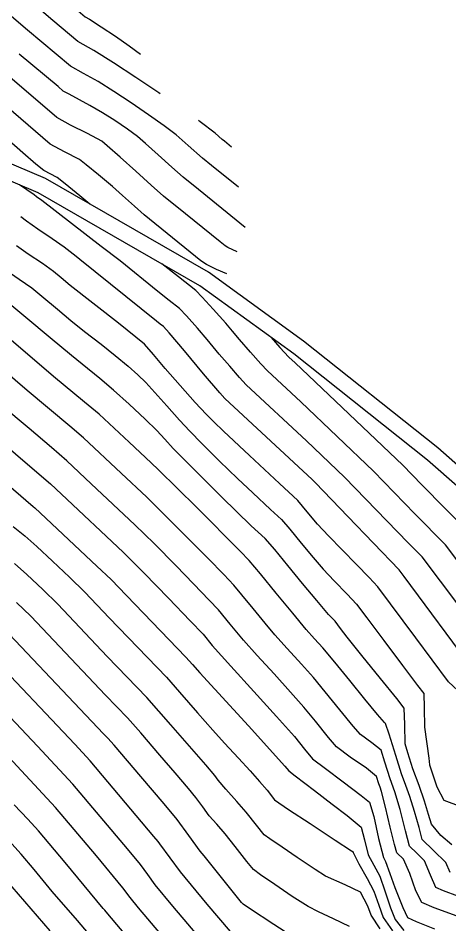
# Model space of a CAD drawing. Extents: x -367 to 63045, y 275 to 109039.
# Drawn here: x 62279.84 to 62301.48, y 108515.49 to 108560.96 of the extents above; entities that cross this region are included whole.
import ezdxf

# ---------------------------------------------------------------- set-up
doc = ezdxf.new("R2010")
doc.units = 0
doc.header["$LTSCALE"] = 25.401856
doc.header["$MEASUREMENT"] = 0
doc.layers.add('curve livello 5m', color=7, linetype='Continuous')
doc.layers.add('Strade', color=7, linetype='Continuous')
doc.layers.add('no_plot', color=5, linetype='Continuous', plot=False)

msp = doc.modelspace()

# ---------------------------------------------------------------- linework, layer by layer
at = {"layer": 'curve livello 5m', "color": 2, "flags": 128}
for points in [[(62291.23021, 108550.45867), (62288.88358, 108552.36319), (62288.11157, 108552.98825), (62287.55259, 108553.48076), (62286.86849, 108554.09926), (62286.23333, 108554.67208), (62285.82112, 108555.02761), (62285.82112, 108555.02761), (62285.32687, 108555.38833), (62284.68035, 108555.82981), (62284.07551, 108556.2196), (62284.07551, 108556.2196), (62283.44304, 108556.57589), (62282.39804, 108557.14639), (62282.39804, 108557.14639), (62282.10373, 108557.30129), (62281.84324, 108557.52572), (62279.89926, 108559.152)], [(62302.6892, 108528.24011), (62299.19104, 108532.95785), (62298.94106, 108533.29241), (62296.37282, 108535.96977), (62294.74429, 108537.65207), (62294.57361, 108537.81447), (62290.20555, 108541.88368), (62289.956, 108542.1624), (62289.13475, 108543.12924), (62288.17914, 108544.26934), (62287.40978, 108545.17306), (62287.12263, 108545.48863), (62286.95845, 108545.61726), (62286.77593, 108545.76026), (62282.93792, 108548.85716), (62282.7491, 108549.0035), (62282.15143, 108549.46671), (62281.54308, 108549.88983), (62280.82351, 108550.37664), (62280.25881, 108550.77142), (62279.97459, 108550.99989)], [(62301.88517, 108516.92977), (62301.16783, 108517.18723), (62300.78842, 108517.35591), (62300.51287, 108517.97743), (62300.21751, 108518.69483), (62299.82127, 108519.07356), (62299.45446, 108519.43342), (62299.25862, 108520.20371), (62298.99656, 108521.26812), (62298.73038, 108522.15713), (62298.49603, 108522.80903), (62298.22929, 108523.65284), (62298.03529, 108524.25344), (62297.56567, 108524.61197), (62297.00069, 108525.0251), (62296.62876, 108525.45884), (62295.96905, 108526.27139), (62295.2349, 108527.17868), (62294.63969, 108527.89662), (62294.04787, 108528.55989), (62293.32457, 108529.35427), (62292.71529, 108530.03619), (62292.22329, 108530.6231), (62291.62744, 108531.35006), (62291.05987, 108532.04153), (62290.65269, 108532.52198), (62290.15139, 108533.05039), (62289.36477, 108533.85925), (62287.71632, 108535.51757), (62286.28616, 108536.93046), (62285.00471, 108538.13415), (62283.11284, 108539.9137), (62282.43195, 108540.49906), (62280.29407, 108542.28048), (62277.74622, 108544.45829)], [(62297.98985, 108515.28969), (62297.54204, 108515.97), (62297.37852, 108516.43058), (62297.00862, 108517.12212), (62296.23572, 108517.48484), (62295.24756, 108517.92663), (62294.72598, 108518.26134), (62293.82872, 108518.85936), (62293.07096, 108519.37563), (62292.45811, 108519.80077), (62292.17403, 108520.00723), (62291.78277, 108520.49362), (62291.26913, 108521.14028), (62290.80538, 108521.67449), (62290.25835, 108522.29251), (62289.87403, 108522.73956), (62289.70377, 108522.9728), (62289.24231, 108523.51727), (62287.50175, 108525.52078), (62286.29491, 108526.88413), (62284.30863, 108528.94643), (62281.82707, 108531.56712), (62281.07628, 108532.29847), (62280.27605, 108533.05266), (62279.66645, 108533.60342)], [(62289.22848, 108512.37942), (62285.87711, 108516.33888), (62285.4518, 108516.85421), (62285.09327, 108517.3402), (62283.76276, 108518.95065), (62281.71887, 108521.37706), (62278.94731, 108524.36083), (62277.84607, 108525.52564), (62277.19414, 108526.31193), (62276.44988, 108527.2367), (62275.94986, 108527.82547), (62275.67377, 108528.05182), (62275.13887, 108528.47817), (62274.51765, 108528.95898), (62274.02821, 108529.3395), (62273.32705, 108529.97102), (62272.63457, 108530.61782)]]:
    msp.add_lwpolyline(points, dxfattribs=at)
at = {"layer": 'no_plot', "flags": 128}
for points in [[(62286.96154, 108557.16463), (62286.89178, 108557.21291), (62285.74232, 108557.98771), (62284.62914, 108558.71753), (62283.63664, 108559.34473), (62283.63664, 108559.34473), (62282.82919, 108559.79084), (62281.57648, 108560.83882), (62275.30454, 108566.21249), (62274.19818, 108566.92916), (62271.87523, 108568.46058), (62265.46719, 108572.63478), (62263.72324, 108573.75269), (62262.84164, 108574.3958), (62261.79442, 108575.18936), (62260.69895, 108576.04201), (62259.67261, 108576.86239), (62258.83276, 108577.55915)], [(62274.90568, 108568.10127), (62275.01723, 108568.02861), (62275.01956, 108568.02707), (62275.02067, 108568.02635), (62282.84777, 108561.32026), (62283.19402, 108561.0306), (62283.4172, 108560.90729), (62284.01023, 108560.52733), (62284.71578, 108560.05387), (62285.41358, 108559.56905), (62285.98334, 108559.15501)], [(62290.88551, 108552.47752), (62289.5328, 108553.57538), (62289.08778, 108553.9357), (62288.3712, 108554.57614), (62287.76745, 108555.11128), (62287.76745, 108555.11128), (62287.16826, 108555.55791), (62286.38365, 108556.11241), (62285.5075, 108556.71069), (62284.63369, 108557.28864), (62283.85607, 108557.78216), (62283.85607, 108557.78216), (62283.11446, 108558.18915), (62282.46435, 108558.55108), (62282.46435, 108558.55108), (62280.30519, 108560.35738), (62275.58841, 108564.39862)], [(62290.82504, 108549.24045), (62290.35152, 108549.45673), (62290.22018, 108549.53988), (62289.96523, 108549.74623), (62288.23436, 108551.151), (62287.13537, 108552.0408), (62286.51695, 108552.5835), (62285.74293, 108553.27974), (62284.95702, 108553.98701), (62284.3029, 108554.56276), (62284.3029, 108554.56276), (62284.03459, 108554.7835), (62283.32342, 108555.17333), (62282.46653, 108555.59067), (62281.77647, 108555.97201), (62281.77647, 108555.97201), (62279.19008, 108558.20032), (62277.76261, 108559.3945), (62276.15614, 108560.77088), (62271.73404, 108563.63544)], [(62290.30681, 108548.14294), (62289.79165, 108548.36253), (62289.28838, 108548.60812), (62289.28838, 108548.60812), (62289.00589, 108548.78696), (62288.45755, 108549.23076), (62287.58514, 108549.93881), (62286.15917, 108551.09335), (62285.67112, 108551.52423), (62285.0752, 108552.06131), (62284.56331, 108552.51426), (62284.56331, 108552.51426), (62283.86382, 108553.10486), (62283.2522, 108553.60804), (62282.91193, 108553.87285), (62282.91193, 108553.87285), (62282.17288, 108554.26088), (62281.44921, 108554.64272), (62281.44921, 108554.64272), (62276.53692, 108558.87491), (62276.49132, 108558.91306), (62276.44001, 108558.95702), (62270.91266, 108562.53753)], [(62283.43853, 108551.63237), (62282.93521, 108552.05072), (62282.1983, 108552.64916), (62281.78928, 108552.9622), (62281.78928, 108552.9622), (62281.12194, 108553.31343), (62280.72187, 108553.64087), (62280.0784, 108554.20559), (62279.37728, 108554.82344), (62278.80425, 108555.31025), (62278.80425, 108555.31025), (62278.01265, 108555.93126), (62277.05119, 108556.66244), (62276.08509, 108557.37966), (62275.27956, 108557.95876), (62275.27956, 108557.95876), (62274.19663, 108558.67079), (62272.63101, 108559.67637), (62271.29347, 108560.5483), (62271.29347, 108560.5483), (62269.57199, 108561.74342)], [(62290.54081, 108554.49638), (62290.18202, 108554.78758), (62290.06398, 108554.88315), (62289.71378, 108555.19496), (62288.96191, 108555.7589), (62288.87619, 108555.82012)], [(62303.81835, 108528.98681), (62300.09541, 108533.93915), (62299.39262, 108534.65191), (62296.2027, 108537.94714), (62294.29029, 108539.76676), (62291.2729, 108542.57771), (62290.93748, 108542.94483), (62290.44703, 108543.50008), (62290.44703, 108543.50008), (62289.92486, 108544.11483), (62289.31725, 108544.83974), (62288.82806, 108545.41436), (62288.82806, 108545.41436), (62288.27742, 108546.03056), (62287.93253, 108546.39852), (62287.93253, 108546.39852), (62287.42049, 108546.79969), (62286.85126, 108547.24566), (62284.94798, 108548.78142), (62284.00694, 108549.51076), (62281.02822, 108551.81937), (62280.76575, 108552.00031), (62280.63687, 108552.10386), (62279.9171, 108552.59459)], [(62302.1289, 108527.01135), (62301.4128, 108527.67861), (62301.4128, 108527.67861), (62299.77832, 108529.88293), (62297.87276, 108532.43312), (62297.43785, 108532.90763), (62296.80468, 108533.5609), (62296.0868, 108534.29191), (62295.39779, 108534.99964), (62294.85122, 108535.58305), (62294.85122, 108535.58305), (62294.32966, 108536.20695), (62293.86036, 108536.76416), (62293.86036, 108536.76416), (62292.94933, 108537.62732), (62291.43591, 108539.02578), (62290.13769, 108540.24012), (62290.13769, 108540.24012), (62289.64638, 108540.72), (62289.27217, 108541.09651), (62289.27217, 108541.09651), (62288.72373, 108541.69171), (62287.95991, 108542.54229), (62287.20986, 108543.39309), (62287.20986, 108543.39309), (62286.62611, 108544.0873), (62286.18056, 108544.61259), (62286.18056, 108544.61259), (62284.87561, 108545.65571), (62282.45384, 108547.55801), (62281.99381, 108547.94288), (62281.61365, 108548.25908), (62281.61365, 108548.25908), (62281.05398, 108548.65175), (62280.34729, 108549.1271), (62279.75187, 108549.54253)], [(62303.79168, 108531.18712), (62301.26506, 108534.54809), (62299.7345, 108536.10037), (62297.66111, 108538.24221), (62294.00698, 108541.71904), (62292.34026, 108543.27173), (62292.01581, 108543.62278), (62291.49648, 108544.20279), (62290.93806, 108544.83776), (62290.93806, 108544.83776), (62290.58427, 108545.25635), (62290.24634, 108545.65565), (62290.24634, 108545.65565), (62289.61932, 108546.36124), (62289.06232, 108546.97338), (62288.74243, 108547.30842), (62288.74243, 108547.30842), (62287.88253, 108547.98212), (62287.04545, 108548.63794)], [(62279.24493, 108548.31364), (62279.89584, 108547.86566), (62280.51922, 108547.43519), (62281.02769, 108547.01645), (62281.80691, 108546.35938), (62282.48117, 108545.79809), (62283.17412, 108545.25082), (62284.0044, 108544.60432), (62284.70694, 108544.04975), (62285.35252, 108543.51267), (62285.84575, 108543.06517), (62286.24539, 108542.68333), (62286.70061, 108542.18984), (62287.30118, 108541.51048), (62287.92279, 108540.80626), (62288.44111, 108540.23819), (62289.05033, 108539.62006), (62289.93627, 108538.74346), (62290.83315, 108537.87136), (62291.60235, 108537.15186), (62292.49906, 108536.32327), (62293.03885, 108535.81184), (62293.45606, 108535.33158), (62294.02843, 108534.63689), (62294.62835, 108533.90705), (62295.12822, 108533.32131), (62295.68137, 108532.74011), (62296.33735, 108532.07112), (62296.80446, 108531.57384), (62297.3287, 108530.89177), (62298.17842, 108529.74292), (62299.10514, 108528.4871), (62299.86036, 108527.48414), (62300.17283, 108527.09565), (62300.19689, 108526.36415), (62300.21381, 108525.40476), (62300.42596, 108523.84721), (62300.4697, 108523.5117), (62300.83821, 108522.41129), (62301.18627, 108521.74636), (62302.03767, 108521.42329)], [(62301.58658, 108519.49852), (62301.03187, 108519.9616), (62300.56468, 108520.53533), (62300.56468, 108520.53533), (62300.4156, 108521.02467), (62300.21919, 108521.68923), (62300.21919, 108521.68923), (62299.93823, 108522.47249), (62299.63454, 108523.31556), (62299.63454, 108523.31556), (62299.36997, 108524.1189), (62299.23624, 108524.5642), (62299.23624, 108524.5642), (62299.22261, 108525.53047), (62299.19273, 108526.35973), (62298.82758, 108526.83511), (62298.01219, 108527.8384), (62297.07377, 108528.98919), (62296.33951, 108529.9071), (62296.33951, 108529.9071), (62296.00744, 108530.35306), (62295.73617, 108530.71455), (62295.73617, 108530.71455), (62295.40522, 108531.05957), (62294.81352, 108531.74818), (62294.09919, 108532.61252), (62293.36193, 108533.51255), (62292.70142, 108534.30823), (62292.21734, 108534.85953), (62292.21734, 108534.85953), (62291.52861, 108535.50261), (62290.05937, 108536.93125), (62288.60805, 108538.36727), (62287.61005, 108539.37987), (62287.61005, 108539.37987), (62287.18795, 108539.85098), (62286.79701, 108540.28526), (62286.79701, 108540.28526), (62286.21439, 108540.84941), (62285.40992, 108541.59664), (62284.62493, 108542.30279), (62284.62493, 108542.30279), (62283.93876, 108542.88288), (62283.05446, 108543.60931), (62283.05446, 108543.60931), (62282.50849, 108544.03817), (62281.44872, 108544.92038), (62280.22397, 108545.95314), (62279.42478, 108546.61131)], [(62301.50019, 108518.10436), (62301.28235, 108518.61525), (62300.663, 108519.20723), (62300.08966, 108519.76972), (62300.08966, 108519.76972), (62299.9399, 108520.36975), (62299.70781, 108521.17141), (62299.47479, 108521.92318), (62299.47479, 108521.92318), (62299.278, 108522.47179), (62299.06528, 108523.0623), (62299.06528, 108523.0623), (62298.77162, 108523.98197), (62298.44087, 108525.04431), (62298.26019, 108525.58621), (62298.26019, 108525.58621), (62298.19889, 108525.63194), (62297.84924, 108526.03372), (62297.22334, 108526.79967), (62296.46387, 108527.73979), (62295.71352, 108528.66412), (62295.11499, 108529.38268), (62295.11499, 108529.38268), (62294.70558, 108529.83804), (62294.28774, 108530.30242), (62294.28774, 108530.30242), (62293.60453, 108531.11744), (62292.7771, 108532.12693), (62291.98894, 108533.08715), (62291.42351, 108533.75432), (62291.42351, 108533.75432), (62290.96866, 108534.2266), (62288.77814, 108536.43024), (62286.87767, 108538.30774), (62286.87767, 108538.30774), (62286.50378, 108538.65895), (62285.40258, 108539.69476), (62283.89734, 108541.0929), (62283.162, 108541.70465), (62281.62143, 108542.98836), (62279.02087, 108545.21122)], [(62292.52908, 108544.94693), (62292.96001, 108544.44888), (62293.40761, 108543.96576), (62293.72367, 108543.67132), (62299.11952, 108538.53728), (62300.07638, 108537.54883), (62302.43471, 108535.15702)], [(62301.85166, 108515.91778), (62300.6907, 108516.33447), (62300.07664, 108516.60747), (62300.07664, 108516.60747), (62299.78044, 108517.18732), (62299.47737, 108518.05661), (62299.15268, 108518.77441), (62299.15268, 108518.77441), (62298.81927, 108519.09713), (62298.70302, 108519.51449), (62298.49163, 108520.38578), (62298.25255, 108521.38008), (62298.05322, 108522.1665), (62298.05322, 108522.1665), (62297.98598, 108522.39108), (62297.92677, 108522.55577), (62297.81038, 108522.92066), (62297.29806, 108523.34288), (62296.47933, 108523.90184), (62295.80248, 108524.41826), (62295.80248, 108524.41826), (62295.40674, 108524.88765), (62294.74374, 108525.70748), (62294.16439, 108526.41056), (62293.50187, 108527.15738), (62292.66903, 108528.07379), (62291.82848, 108528.99843), (62291.14283, 108529.76995), (62291.14283, 108529.76995), (62290.47778, 108530.57319), (62289.88186, 108531.28964), (62289.88186, 108531.28964), (62289.42298, 108531.77768), (62288.63743, 108532.59334), (62287.76088, 108533.49191), (62287.76088, 108533.49191), (62286.65451, 108534.60491), (62285.69464, 108535.55318), (62285.69464, 108535.55318), (62283.50565, 108537.60935), (62282.28418, 108538.7583), (62281.51538, 108539.4263), (62280.39386, 108540.3834), (62280.39386, 108540.3834), (62278.96671, 108541.5726)], [(62276.49374, 108540.00073), (62280.59508, 108536.47352), (62280.68382, 108536.40392), (62283.7924, 108533.47419), (62284.51161, 108532.79862), (62284.55311, 108532.75722), (62284.85365, 108532.44516), (62288.25161, 108528.91712), (62288.57918, 108528.54353), (62288.94801, 108528.12161), (62291.39158, 108525.4644), (62293.21379, 108523.43845), (62293.40607, 108523.20458), (62293.72849, 108522.96411), (62294.69413, 108522.22664), (62295.58802, 108521.53893), (62296.33061, 108520.96272), (62296.84233, 108520.55974), (62297.04361, 108520.39173), (62297.21123, 108519.75591), (62297.39469, 108518.99189), (62297.66576, 108518.48073), (62297.96651, 108517.92288), (62298.2311, 108517.19558), (62298.51133, 108516.33792), (62298.7379, 108515.75008), (62299.17476, 108515.19746)], [(62278.35577, 108540.26775), (62280.19483, 108538.69829), (62281.45552, 108537.6029), (62282.00659, 108537.08455), (62285.10313, 108534.1759), (62285.5927, 108533.69224), (62286.15699, 108533.12457), (62287.37783, 108531.87306), (62288.47192, 108530.73703), (62289.11104, 108530.0573), (62289.57038, 108529.50372), (62290.50499, 108528.45205), (62291.65075, 108527.19166), (62292.78601, 108525.9425), (62293.68909, 108524.9245), (62293.68909, 108524.9245), (62294.20439, 108524.29452), (62294.60428, 108523.81142), (62295.24772, 108523.32968), (62296.13878, 108522.6669), (62297.03686, 108521.9774), (62297.45923, 108521.6423), (62297.67894, 108520.92337), (62297.9082, 108519.80969), (62298.15586, 108518.86466), (62298.2605, 108518.66902), (62298.47718, 108518.06375), (62298.72711, 108517.35472), (62299.13301, 108516.35794), (62299.36487, 108515.85902), (62299.80125, 108515.64719), (62300.70987, 108515.29414)], [(62279.58791, 108535.4643), (62280.17514, 108535.00367), (62280.77409, 108534.46711), (62281.56946, 108533.72682), (62282.42014, 108532.91577), (62283.18505, 108532.16693), (62284.39987, 108530.88401), (62287.27326, 108527.90062), (62287.92601, 108527.16096), (62288.82524, 108526.12529), (62289.6006, 108525.24207), (62290.19255, 108524.59568), (62290.89272, 108523.83994), (62291.47374, 108523.20516), (62291.93773, 108522.67924), (62292.3177, 108522.23767), (62292.70074, 108521.75805), (62293.40118, 108521.27216), (62294.48089, 108520.56086), (62295.73961, 108519.74125), (62296.54599, 108519.2048), (62296.628, 108519.14116), (62296.63353, 108519.11912), (62296.92055, 108518.55357), (62297.33756, 108517.8177), (62297.67251, 108517.17673), (62297.9192, 108516.47085), (62298.13997, 108515.86004), (62298.60945, 108515.18474)], [(62296.45492, 108515.40915), (62295.65784, 108515.78229), (62294.90096, 108516.13772), (62294.37819, 108516.40026), (62294.37819, 108516.40026), (62293.58412, 108516.91284), (62292.71085, 108517.50434), (62291.99352, 108518.00196), (62291.64731, 108518.25642), (62291.64731, 108518.25642), (62291.31035, 108518.66736), (62290.72905, 108519.40733), (62290.22056, 108520.04288), (62290.22056, 108520.04288), (62289.79525, 108520.52918), (62289.42114, 108520.9593), (62289.42114, 108520.9593), (62289.09313, 108521.40806), (62288.75448, 108521.87256), (62288.75448, 108521.87256), (62288.3826, 108522.32078), (62287.71337, 108523.11038), (62286.94757, 108524.00449), (62286.94757, 108524.00449), (62285.98439, 108525.11319), (62285.31655, 108525.86763), (62285.31655, 108525.86763), (62284.2174, 108527.00886), (62280.46909, 108530.9673), (62279.76523, 108531.64689)], [(62293.84718, 108514.72794), (62292.66298, 108515.49841), (62291.4368, 108516.30808), (62291.4368, 108516.30808), (62291.11388, 108516.52984), (62291.04173, 108516.61508), (62290.77649, 108516.93645), (62289.90585, 108518.02803), (62289.17198, 108518.94549), (62289.17198, 108518.94549), (62288.96825, 108519.17904), (62288.396, 108519.96195), (62287.80518, 108520.77233), (62287.80518, 108520.77233), (62287.1564, 108521.55429), (62285.98886, 108522.93184), (62284.65284, 108524.49171), (62284.65284, 108524.49171), (62284.3382, 108524.85113), (62284.12617, 108525.07128), (62279.11112, 108530.36748)], [(62290.48541, 108515.14637), (62289.32019, 108516.52302), (62287.9812, 108518.14538), (62286.94829, 108519.54551), (62286.85589, 108519.67209), (62286.64567, 108519.92012), (62283.44687, 108523.71761), (62282.68297, 108524.54), (62278.27465, 108529.2028)], [(62289.85694, 108513.7629), (62287.59865, 108516.43095), (62286.7165, 108517.49979), (62286.34438, 108518.00424), (62285.97287, 108518.5078), (62285.97287, 108518.5078), (62285.32433, 108519.29279), (62282.58287, 108522.54734), (62280.81514, 108524.45041), (62278.06036, 108527.36422)], [(62288.60001, 108510.99595), (62284.33028, 108516.0404), (62284.18, 108516.21734), (62284.09877, 108516.31167), (62282.20118, 108518.6085), (62280.85487, 108520.20679), (62280.32054, 108520.79188), (62279.64866, 108521.50725)], [(62285.14088, 108512.95675), (62282.81254, 108515.6981), (62281.55399, 108517.1596), (62280.63961, 108518.26636), (62279.99087, 108519.03652), (62279.52161, 108519.54447)], [(62281.44507, 108515.17886), (62279.22633, 108517.75539)]]:
    msp.add_lwpolyline(points, dxfattribs=at)
at = {"layer": 'Strade', "color": 2, "linetype": 'Continuous', "flags": 128}
for points in [[(62311.90859, 108527.50929), (62309.85667, 108528.53183), (62308.41136, 108531.46454), (62307.82595, 108532.9702), (62304.27861, 108536.42178), (62300.8826, 108539.40414), (62294.14152, 108544.76528), (62289.38677, 108548.21566), (62281.20467, 108552.91552), (62272.79627, 108556.49864), (62263.73659, 108559.27818), (62255.97108, 108561.14909), (62249.07789, 108562.79708), (62244.75515, 108565.23935)], [(62311.90859, 108526.68248), (62311.65236, 108526.74315), (62309.25836, 108527.93615), (62307.67836, 108531.14215), (62307.14337, 108532.51815), (62303.73536, 108535.83416), (62300.36937, 108538.79015), (62293.65737, 108544.12816), (62288.95137, 108547.54316), (62280.84737, 108552.19817), (62272.52138, 108555.74617), (62263.52538, 108558.50618), (62255.78438, 108560.37118), (62248.78238, 108562.04519), (62244.37338, 108564.53619)]]:
    msp.add_lwpolyline(points, dxfattribs=at)

doc.saveas('drawing.dxf')
